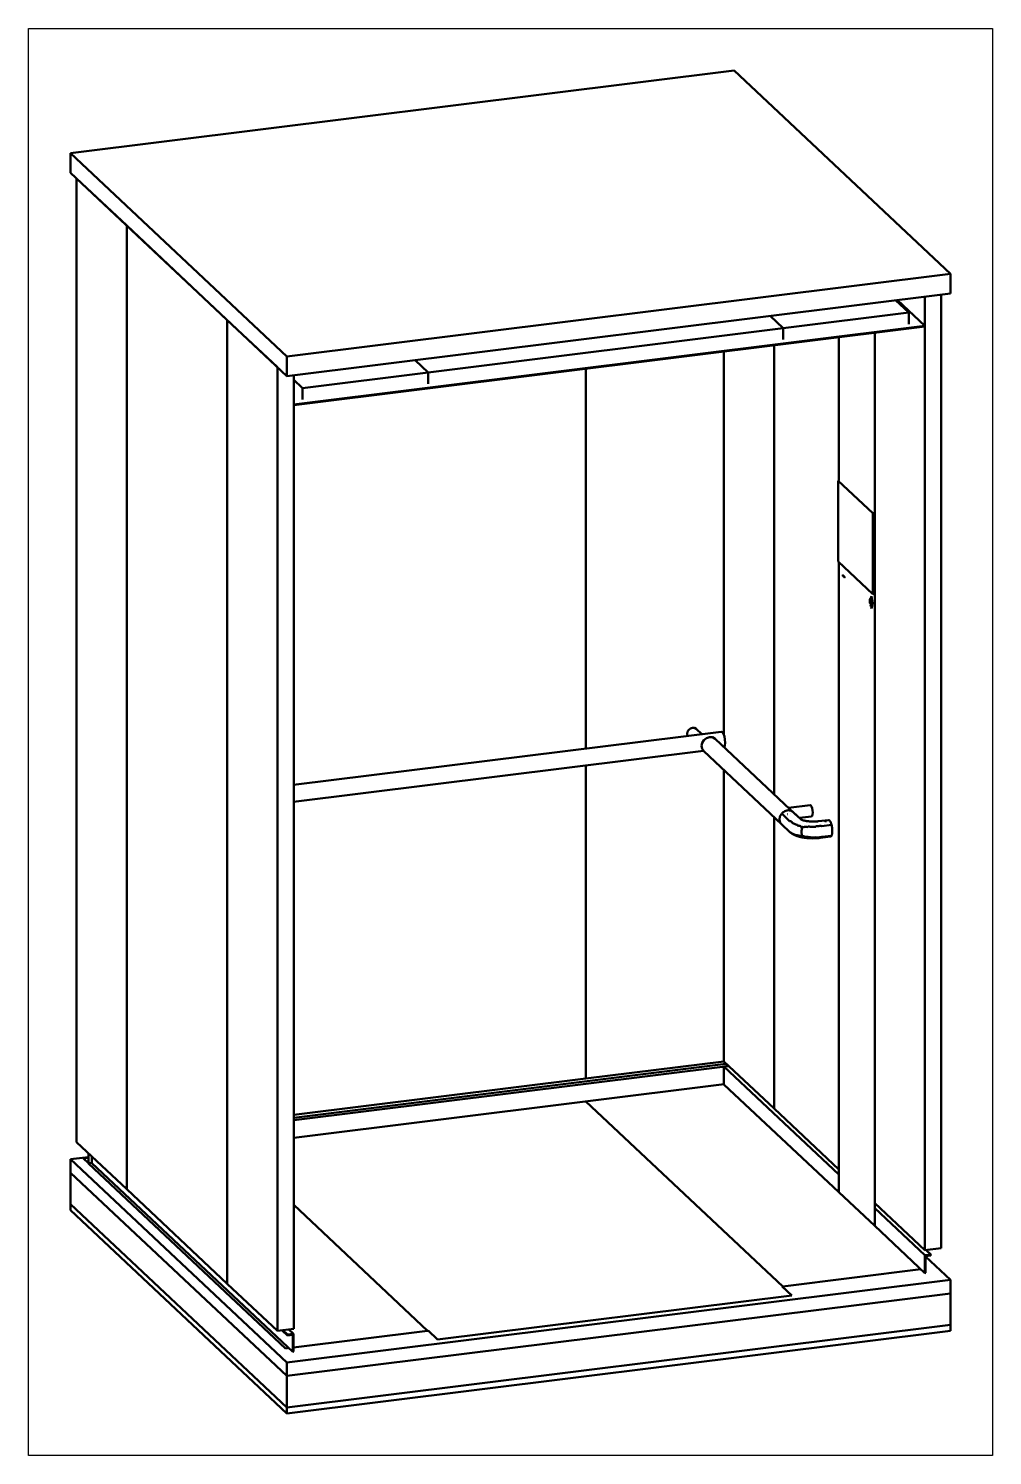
# Model space of a CAD drawing. Header units: millimetres. Extents: x -2854 to 202754, y -48725 to 27067.
# Drawn here: x 171709 to 174004, y -43034 to -39636 of the extents above; entities that cross this region are included whole.
import ezdxf

# ---------------------------------------------------------------- set-up
doc = ezdxf.new("R2010")
doc.units = ezdxf.units.MM
for name, color, linetype, lineweight in [('AM_0', 7, 'Continuous', 50), ('LDCarFrame-AM_0', 7, 'Continuous', 50), ('LDHallButton-AM_0', 7, 'Continuous', 50)]:
    doc.layers.add(name, color=color, linetype=linetype, lineweight=lineweight)
doc.layers.add('AM_VIEWS', color=1, linetype='Continuous', lineweight=25, plot=False)

# ---------------------------------------------------------------- blocks, each defined once
blk = doc.blocks.new('LD_20260610085845_0000036E')
at = {"layer": 'LDCarFrame-AM_0'}
for p, q in [((536.8, 2854), (-1043.7, 2657.2)), ((1051.9, 2369.9), (536.8, 2854)), ((-1043.7, 2657.2), (-528.6, 2173.2)), ((-528.6, 2173.2), (-1043.7, 2657.2)), ((-1043.7, 2657.2), (-1043.7, 2610.2)), ((-1043.7, 2610.2), (-528.6, 2126.2)), ((-528.6, 2173.2), (1051.9, 2369.9)), ((1051.9, 2369.9), (-528.6, 2173.2)), ((1051.9, 2323), (1051.9, 2369.9)), ((-528.6, 2126.2), (1051.9, 2323)), ((991.2, 2246), (926, 2307.3)), ((-512.3, 2058.9), (991.2, 2246)), ((991.2, 2246), (-512.3, 2058.9)), ((-512.3, 2057), (991.2, 2244.1)), ((991.2, 2244.1), (991.2, 2246)), ((-528.6, 2173.2), (-528.6, 2126.2)), ((-528.6, 2126.2), (-528.6, 2173.2)), ((-512.3, 2058.9), (-512.3, 2057)), ((-1001.2, 266.3), (-1043.7, 261)), ((-1043.7, 261), (-528.6, -223)), ((-528.6, -223), (-1043.7, 261)), ((-1043.7, 261), (-1043.7, 229)), ((-528.6, -255), (-1043.7, 229)), ((-1043.7, 229), (-1043.7, 153.9)), ((-1043.7, 229), (-528.6, -255)), ((-1043.7, 153.9), (-528.6, -330.1)), ((-528.6, -330.1), (-1043.7, 153.9)), ((-1043.7, 153.9), (-1043.7, 139.8)), ((-1043.7, 139.8), (-528.6, -344.2)), ((1051.9, -26.3), (992.8, 29.3)), ((-528.6, -223), (1051.9, -26.3)), ((1051.9, -26.3), (-528.6, -223)), ((1051.9, -58.2), (1051.9, -26.3)), ((1051.9, -58.2), (-528.6, -255)), ((-528.6, -255), (1051.9, -58.2)), ((1051.9, -133.4), (1051.9, -58.2)), ((-528.6, -330.1), (1051.9, -133.4)), ((1051.9, -133.4), (-528.6, -330.1)), ((1051.9, -147.5), (1051.9, -133.4)), ((-528.6, -344.2), (1051.9, -147.5)), ((-528.6, -223), (-528.6, -255)), ((-528.6, -255), (-528.6, -223)), ((-528.6, -255), (-528.6, -330.1)), ((-528.6, -330.1), (-528.6, -255)), ((-528.6, -330.1), (-528.6, -344.2)), ((-528.6, -344.2), (-528.6, -330.1))]:
    blk.add_line(p, q, dxfattribs=at)
blk = doc.blocks.new('LD_20260610085845_0000036F')
at = {"layer": 'LDHallButton-AM_0'}
for p, q in [((-42.8, 1230.4), (-42.8, 889)), ((42.7, 1241), (42.7, -885.9)), ((42.7, -885.9), (42.7, 1241)), ((-41.2, 889.1), (-44, 888.8)), ((38.4, 811.3), (-44, 888.8)), ((-44, 888.8), (-44, 696.2)), ((-44, 888.8), (38.4, 811.3)), ((41.2, 811.7), (38.4, 811.3)), ((38.4, 811.3), (41.2, 811.7)), ((38.4, 811.3), (38.4, 618.7)), ((38.4, 618.7), (38.4, 811.3)), ((-44, 696.2), (38.4, 618.7)), ((-42.8, 695), (-42.8, -805.6)), ((-33.4, 664.3), (-33.5, 663.9)), ((-33.5, 663.9), (-33.5, 663.4)), ((-33.5, 663.4), (-33.5, 662.9)), ((-33.5, 662.9), (-33.4, 662.3)), ((-33.2, 664.4), (-33.4, 664.3)), ((-33.4, 662.3), (-33.2, 661.8)), ((-33, 664.4), (-33.2, 664.4)), ((-33.2, 664.4), (-33, 664.4)), ((-33.2, 664.4), (-33.2, 664.4)), ((-33.2, 661.8), (-33, 661.5)), ((-32.8, 664.1), (-33, 664.4)), ((-33, 664.4), (-32.8, 664.1)), ((-33, 661.5), (-32.8, 661.5)), ((-32.7, 663.6), (-32.8, 664.1)), ((-32.8, 664.1), (-32.7, 663.6)), ((-32.8, 661.5), (-32.7, 661.6)), ((-32.7, 661.6), (-32.8, 661.5)), ((-32.8, 661.5), (-32.8, 661.5)), ((-32.5, 663), (-32.7, 663.6)), ((-32.7, 663.6), (-32.5, 663)), ((-32.7, 661.6), (-32.5, 662)), ((-32.5, 662), (-32.7, 661.6)), ((-32.5, 662.5), (-32.5, 663)), ((-32.5, 663), (-32.5, 662.5)), ((-32.5, 662), (-32.5, 662.5)), ((-32.5, 662.5), (-32.5, 662)), ((-31.6, 662.2), (-31.7, 661.7)), ((-31.7, 661.7), (-31.6, 661.1)), ((-31.5, 662.5), (-31.6, 662.2)), ((-31.6, 661.1), (-31.5, 660.5)), ((-31.3, 662.7), (-31.5, 662.5)), ((-31.5, 660.5), (-31.3, 660.1)), ((-31.1, 662.6), (-31.3, 662.7)), ((-31.3, 662.7), (-31.1, 662.6)), ((-31.3, 662.7), (-31.3, 662.7)), ((-31.3, 660.1), (-31.1, 659.8)), ((-30.9, 662.3), (-31.1, 662.6)), ((-31.1, 662.6), (-30.9, 662.3)), ((-31.1, 659.8), (-30.9, 659.7)), ((-30.8, 661.8), (-30.9, 662.3)), ((-30.9, 662.3), (-30.8, 661.8)), ((-30.9, 659.7), (-30.8, 659.9)), ((-30.8, 659.9), (-30.9, 659.7)), ((-30.9, 659.7), (-30.9, 659.7)), ((-30.7, 661.3), (-30.8, 661.8)), ((-30.8, 661.8), (-30.7, 661.3)), ((-30.8, 659.9), (-30.7, 660.2)), ((-30.7, 660.2), (-30.8, 659.9)), ((-30.6, 660.7), (-30.7, 661.3)), ((-30.7, 661.3), (-30.6, 660.7)), ((-30.7, 660.2), (-30.6, 660.7)), ((-30.6, 660.7), (-30.7, 660.2)), ((-29.7, 660.4), (-29.8, 659.9)), ((-29.8, 659.9), (-29.7, 659.3)), ((-29.6, 660.8), (-29.7, 660.4)), ((-29.7, 659.3), (-29.6, 658.8)), ((-29.5, 660.9), (-29.6, 660.8)), ((-29.6, 658.8), (-29.5, 658.3)), ((-29.3, 660.8), (-29.5, 660.9)), ((-29.5, 660.9), (-29.3, 660.8)), ((-29.4, 660.9), (-29.5, 660.9)), ((-29.5, 658.3), (-29.3, 658)), ((-29.1, 660.5), (-29.3, 660.8)), ((-29.3, 660.8), (-29.1, 660.5)), ((-29.3, 658), (-29.1, 657.9)), ((-28.9, 660.1), (-29.1, 660.5)), ((-29.1, 660.5), (-28.9, 660.1)), ((-29.1, 657.9), (-28.9, 658.1)), ((-28.9, 658.1), (-29.1, 657.9)), ((-29.1, 657.9), (-29.1, 657.9)), ((-28.8, 659.5), (-28.9, 660.1)), ((-28.9, 660.1), (-28.8, 659.5)), ((-28.9, 658.1), (-28.8, 658.4)), ((-28.8, 658.4), (-28.9, 658.1)), ((-28.7, 658.9), (-28.8, 659.5)), ((-28.8, 659.5), (-28.7, 658.9)), ((-28.8, 658.4), (-28.7, 658.9)), ((-28.7, 658.9), (-28.8, 658.4)), ((35, 613.9), (34.3, 612.7)), ((34.3, 612.7), (35.4, 607.9)), ((36.2, 608.4), (35, 613.9)), ((35, 613.9), (35, 613.9)), ((35, 613.9), (36.2, 608.4)), ((38.4, 618.7), (41.2, 619.1)), ((31.6, 607.8), (30.9, 606.6)), ((30.9, 606.6), (31.3, 604.4)), ((31.3, 600.5), (30.9, 599.1)), ((30.9, 599.1), (31.6, 596.7)), ((31.3, 604.4), (31.5, 602.3)), ((31.5, 602.3), (31.3, 600.5)), ((32.4, 601.4), (31.6, 607.8)), ((31.6, 607.8), (31.6, 607.8)), ((31.6, 607.8), (32.4, 601.4)), ((31.6, 596.7), (32.2, 598.6)), ((32.2, 598.6), (31.6, 596.7)), ((31.6, 596.7), (31.6, 596.7)), ((32.2, 598.6), (32.4, 601.4)), ((32.4, 601.4), (32.2, 598.6)), ((32.2, 598.6), (32.2, 598.6)), ((32.2, 598.6), (32.2, 598.6)), ((32.4, 601.4), (32.4, 601.4)), ((32.4, 601.4), (32.4, 601.4)), ((33.3, 610.9), (32.6, 609.6)), ((32.6, 609.6), (33.3, 606.6)), ((33.3, 594.7), (32.6, 592.9)), ((32.6, 592.9), (33.3, 590.4)), ((34.1, 607.1), (33.3, 610.9)), ((33.3, 610.9), (33.3, 610.9)), ((33.3, 610.9), (34.1, 607.1)), ((33.3, 606.6), (33.7, 603.3)), ((33.7, 597.1), (33.3, 594.7)), ((33.3, 590.4), (34.1, 592.6)), ((34.1, 592.6), (33.3, 590.4)), ((33.3, 590.4), (33.3, 590.4)), ((33.7, 603.3), (33.9, 600.1)), ((33.9, 600.1), (33.7, 597.1)), ((34.7, 603.1), (34.1, 607.1)), ((34.1, 607.1), (34.1, 607.1)), ((34.1, 607.1), (34.1, 607.1)), ((34.1, 607.1), (34.7, 603.1)), ((34.1, 592.6), (34.7, 595.6)), ((34.7, 595.6), (34.1, 592.6)), ((34.1, 592.6), (34.1, 592.6)), ((34.1, 592.6), (34.1, 592.6)), ((35.4, 589.5), (34.3, 586.6)), ((34.3, 586.6), (35, 584.2)), ((34.7, 603.1), (34.7, 603.1)), ((34.8, 599.2), (34.7, 603.1)), ((34.7, 603.1), (34.7, 603.1)), ((34.7, 603.1), (34.8, 599.2)), ((34.7, 595.6), (34.8, 599.2)), ((34.8, 599.2), (34.7, 595.6)), ((34.7, 595.6), (34.7, 595.6)), ((34.7, 595.6), (34.7, 595.6)), ((34.8, 599.2), (34.8, 599.2)), ((34.8, 599.2), (34.8, 599.2)), ((35, 584.2), (36.2, 587.4)), ((36.2, 587.4), (35, 584.2)), ((35, 584.2), (35, 584.2)), ((35.4, 607.9), (36, 602.9)), ((36, 593.3), (35.4, 589.5)), ((36, 602.9), (36.3, 597.8)), ((36.3, 597.8), (36, 593.3)), ((37, 602.6), (36.2, 608.4)), ((36.2, 608.4), (36.2, 608.4)), ((36.2, 608.4), (36.2, 608.4)), ((36.2, 608.4), (37, 602.6)), ((36.2, 587.4), (37, 591.7)), ((37, 591.7), (36.2, 587.4)), ((36.2, 587.4), (36.2, 587.4)), ((36.2, 587.4), (36.2, 587.4)), ((37, 602.6), (37, 602.6)), ((37.2, 596.9), (37, 602.6)), ((37, 602.6), (37, 602.6)), ((37, 602.6), (37.2, 596.9)), ((37, 591.7), (37.2, 596.9)), ((37.2, 596.9), (37, 591.7)), ((37, 591.7), (37, 591.7)), ((37, 591.7), (37, 591.7)), ((37.2, 596.9), (37.2, 596.9)), ((37.2, 596.9), (37.2, 596.9)), ((-42.8, -805.6), (42.7, -885.9)), ((42.7, -885.9), (42.8, -885.9))]:
    blk.add_line(p, q, dxfattribs=at)
blk = doc.blocks.new('LD_20260610085845_00000372')
at = {"layer": 'AM_0'}
for p, q in [((1464.9, 125.7), (1433.9, 154.8)), ((1135, 117.6), (1166.1, 88.5)), ((1166.1, 88.5), (1135, 117.6)), ((1464.9, 125.7), (1166.1, 88.5)), ((1166.1, 88.5), (1464.9, 125.7)), ((1464.9, 98.4), (1464.9, 125.7)), ((1166.1, 88.5), (320.3, -16.8)), ((320.3, -16.8), (1166.1, 88.5)), ((1166.1, 88.5), (1166.1, 61.2)), ((1166.1, 61.2), (1166.1, 88.5)), ((320.3, -16.8), (289.3, 12.4)), ((289.3, 12.4), (320.3, -16.8)), ((21.5, -54), (0, -33.8)), ((0, -33.8), (21.5, -54)), ((320.3, -16.8), (21.5, -54)), ((21.5, -54), (320.3, -16.8)), ((320.3, -44.1), (320.3, -16.8)), ((320.3, -16.8), (320.3, -44.1)), ((21.5, -81.3), (21.5, -54)), ((21.5, -54), (21.5, -81.3))]:
    blk.add_line(p, q, dxfattribs=at)
blk = doc.blocks.new('LD_20260610085845_0000037A')
at = {"layer": 'AM_0'}
for p, q in [((652.4, -163), (183.4, 277.6)), ((183.4, 277.6), (652.4, -163)), ((-1001.2, 143.6), (-1013.2, 142.1)), ((-1013.2, 142.1), (-1001.2, 130.9)), ((-1000.6, 130.2), (-531.7, -310.4)), ((-193.4, -268.3), (-512.3, 31.4)), ((-512.3, 31.4), (-193.4, -268.3)), ((652.4, -163), (981.2, -122.1)), ((651.4, -163.1), (652.4, -163)), ((674, -184.3), (651.4, -163.1)), ((-169.9, -289.4), (674, -184.3)), ((-512.6, -308), (-193.4, -268.3)), ((-193.4, -268.3), (-192.4, -268.2)), ((-192.4, -268.2), (-169.9, -289.4)), ((-531.7, -310.4), (-524.1, -309.5))]:
    blk.add_line(p, q, dxfattribs=at)
blk = doc.blocks.new('LD_20260610085845_0000037C')
at = {"layer": 'AM_0'}
for p, q in [((21.3, 2288.2), (-98.4, 2400.7)), ((-98.4, 2400.7), (-98.4, 105.9)), ((21.3, -6.5), (21.3, 2288.2)), ((-98.4, 105.9), (21.3, -6.5))]:
    blk.add_line(p, q, dxfattribs=at)
blk = doc.blocks.new('LD_20260610085845_0000037D')
at = {"layer": 'AM_0'}
for p, q in [((81.2, 2231.9), (-158.2, 2456.9)), ((-158.2, 2456.9), (-158.2, 162.2)), ((81.2, -62.8), (81.2, 2231.9)), ((-158.2, 162.2), (81.2, -62.8))]:
    blk.add_line(p, q, dxfattribs=at)
blk = doc.blocks.new('LD_20260610085845_0000037E')
at = {"layer": 'AM_0'}
for p, q in [((21.3, 2288.2), (-98.4, 2400.7)), ((-98.4, 2400.7), (-98.4, 105.9)), ((21.3, -6.5), (21.3, 2288.2)), ((21.3, 2288.2), (21.3, -6.5)), ((59.9, -1.7), (59.9, 2269.3)), ((-98.4, 105.9), (21.3, -6.5)), ((21.3, -6.5), (59.9, -1.7))]:
    blk.add_line(p, q, dxfattribs=at)
blk = doc.blocks.new('LD_20260610085845_00000380')
at = {"layer": 'AM_0'}
for p, q in [((-241, 240), (-241, 224.5)), ((-241, 224.5), (237.3, -225)), ((212.1, -173.9), (225.1, -186.1)), ((213.8, -173.7), (225.1, -184.2)), ((225.1, -184.2), (213.8, -173.7)), ((239.2, -182.4), (225.1, -184.2)), ((225.1, -184.2), (239.2, -182.4)), ((225.1, -184.2), (225.1, -186.1)), ((225.1, -186.1), (225.1, -184.2)), ((225.1, -186.1), (237.3, -184.6)), ((239.2, -182.4), (227.9, -171.9)), ((237.3, -184.6), (237.3, -225)), ((237.3, -225), (237.3, -184.6)), ((239.2, -224.7), (239.2, -182.4)), ((237.3, -225), (239.2, -224.7))]:
    blk.add_line(p, q, dxfattribs=at)
blk = doc.blocks.new('LD_20260610085845_00000382')
at = {"layer": 'AM_0'}
for p, q in [((-77, 1944.5), (-77, 875.5)), ((-77, 820.6), (-77, 126.8)), ((-77, 126.8), (76.9, -17.8))]:
    blk.add_line(p, q, dxfattribs=at)
blk = doc.blocks.new('LD_20260610085845_00000383')
at = {"layer": 'AM_0'}
for p, q in [((59.9, 746.9), (59.9, 1815.9)), ((-59.9, 1801), (-59.9, 887.7)), ((-59.9, 804.5), (-59.9, 110.7)), ((59.9, -1.7), (59.9, 692)), ((-59.9, 110.7), (59.9, -1.7))]:
    blk.add_line(p, q, dxfattribs=at)
blk = doc.blocks.new('LD_20260610085845_00000384')
at = {"layer": 'AM_0'}
for p, q in [((59.9, 2200), (59.9, 2269.3)), ((59.9, 2269.3), (59.9, -1.7)), ((98.4, 3.1), (98.4, 2274.1)), ((-59.9, 2183.2), (-59.9, 110.7)), ((59.9, -1.7), (59.9, 2198.1)), ((-59.9, 110.7), (59.9, -1.7)), ((59.9, -1.7), (98.4, 3.1))]:
    blk.add_line(p, q, dxfattribs=at)
blk = doc.blocks.new('LD_20260610085845_00000386')
at = {"layer": 'AM_0'}
for p, q in [((-530.5, 1262.9), (-531.9, 1255.6)), ((-526.4, 1269.6), (-530.5, 1262.9)), ((-520.3, 1274.4), (-526.4, 1269.6)), ((-513.1, 1276.7), (-520.3, 1274.4)), ((-505.9, 1276.2), (-513.1, 1276.7)), ((-499.9, 1272.9), (-505.9, 1276.2)), ((-307.3, 1091.9), (-499.9, 1272.9)), ((-531.9, 1255.6), (-530.5, 1248.6)), ((-530.5, 1248.6), (-526.4, 1243)), ((-526.4, 1243), (-341.3, 1069)), ((-333.8, 1088.6), (-333.9, 1088.6)), ((-333.9, 1088.6), (-333.9, 1088.6)), ((-333.9, 1088.6), (-333.9, 1088.6)), ((-333.9, 1088.6), (-333.8, 1088.6)), ((-327.7, 1093.5), (-327.8, 1093.4)), ((-327.8, 1093.4), (-327.7, 1093.5)), ((-327.8, 1093.4), (-327.8, 1093.4)), ((-327.8, 1093.4), (-327.8, 1093.4)), ((-273.7, 1114.6), (-324.7, 1108.3)), ((-320.6, 1095.8), (-320.6, 1095.8)), ((-320.6, 1095.8), (-320.6, 1095.8)), ((-320.6, 1095.8), (-320.6, 1095.8)), ((-320.6, 1095.8), (-320.6, 1095.8)), ((-313.4, 1095.2), (-313.4, 1095.2)), ((-313.4, 1095.2), (-313.4, 1095.2)), ((-313.4, 1095.2), (-313.4, 1095.2)), ((-313.4, 1095.2), (-313.4, 1095.2)), ((-307.3, 1091.9), (-307.3, 1091.9)), ((-307.3, 1091.9), (-307.3, 1091.9)), ((-307.3, 1091.9), (-307.3, 1091.9)), ((-299.1, 1084.2), (-270.1, 1087.9)), ((-271.9, 1113.9), (-273.7, 1114.6)), ((-270.1, 1111.3), (-271.9, 1113.9)), ((-268.6, 1107.1), (-270.1, 1111.3)), ((-270.1, 1087.9), (-268.6, 1089.2)), ((-267.6, 1102.1), (-268.6, 1107.1)), ((-268.6, 1089.2), (-267.6, 1092.4)), ((-267.3, 1096.9), (-267.6, 1102.1)), ((-267.6, 1092.4), (-267.3, 1096.9)), ((-337.9, 1082), (-338, 1082)), ((-338, 1082), (-337.9, 1082)), ((-338, 1067.7), (-337.9, 1067.6)), ((-337.9, 1067.6), (-338, 1067.7)), ((-337.9, 1082), (-337.9, 1082)), ((-337.9, 1082), (-337.9, 1082)), ((-337.9, 1067.6), (-337.9, 1067.6)), ((-337.9, 1067.6), (-337.9, 1067.6))]:
    blk.add_line(p, q, dxfattribs=at)
blk = doc.blocks.new('LD_20260610085845_00000387')
at = {"layer": 'AM_0'}
for p, q in [((-114.5, 34.1), (-115.2, 33.1)), ((-113.7, 35.1), (-114.5, 34.1)), ((-113.3, 35.5), (-113.7, 35.1)), ((-94.9, 17.4), (-113.7, 35.1)), ((-112.8, 36), (-113.2, 35.6)), ((-112, 36.9), (-112.8, 36)), ((-111, 37.8), (-112, 36.9)), ((-110, 38.6), (-111, 37.8)), ((-109, 39.3), (-110, 38.6)), ((-108, 40), (-109, 39.3)), ((-107.2, 40.4), (-108, 40)), ((-106.9, 40.6), (-107.1, 40.4)), ((-105.8, 41.1), (-106.9, 40.6)), ((-104.7, 41.6), (-105.8, 41.1)), ((-103.5, 42), (-104.7, 41.6)), ((-102.3, 42.3), (-103.5, 42)), ((-101.2, 42.6), (-102.3, 42.3)), ((-100, 42.7), (-101.2, 42.6)), ((-98.8, 42.9), (-100, 42.7)), ((-97.6, 42.9), (-98.8, 42.9)), ((-96.5, 42.9), (-97.6, 42.9)), ((-95.3, 42.7), (-96.5, 42.9)), ((-94.2, 42.5), (-95.3, 42.7)), ((-93.1, 42.3), (-94.2, 42.5)), ((-92.8, 42.2), (-93.1, 42.3)), ((-92, 42), (-92.8, 42.2)), ((-90.9, 41.5), (-92, 42)), ((-89.9, 41.1), (-90.9, 41.5)), ((-88.9, 40.5), (-89.9, 41.1)), ((-88, 39.9), (-88.9, 40.5)), ((-87.1, 39.3), (-88, 39.9)), ((-86.7, 38.9), (-87.1, 39.3)), ((-86.3, 38.5), (-86.5, 38.7)), ((-67.7, 21.1), (-86.3, 38.5)), ((-118.7, 22.8), (-118.8, 21.6)), ((-118.8, 21.6), (-118.7, 20.4)), ((-118.6, 24), (-118.7, 22.8)), ((-118.7, 20.4), (-118.6, 19.3)), ((-118.4, 25.2), (-118.6, 24)), ((-118.6, 19.3), (-118.4, 18.1)), ((-118.2, 26.4), (-118.4, 25.2)), ((-118.4, 18.1), (-118.2, 17)), ((-117.9, 27.5), (-118.2, 26.4)), ((-118.2, 17), (-117.9, 15.9)), ((-117.5, 28.7), (-117.9, 27.5)), ((-117.9, 15.9), (-117.5, 14.9)), ((-117.4, 28.9), (-117.5, 28.7)), ((-117.5, 14.9), (-117.4, 14.6)), ((-117, 29.8), (-117.3, 29)), ((-117.3, 14.6), (-117, 13.8)), ((-116.4, 31), (-117, 29.8)), ((-117, 13.8), (-116.4, 12.8)), ((-115.8, 32), (-116.4, 31)), ((-116.4, 12.8), (-115.8, 11.9)), ((-115.2, 33.1), (-115.8, 32)), ((-115.8, 11.9), (-115.2, 11)), ((-115.2, 11), (-114.5, 10.2)), ((-114.5, 10.2), (-113.7, 9.4)), ((-113.7, 9.4), (-94.9, -8.3)), ((-94.9, 17.4), (-93.5, 17.4)), ((-92.5, 16.7), (-93.5, 17.4)), ((-91.5, 16), (-92.5, 16.7)), ((-90.5, 15.3), (-91.5, 16)), ((-89.3, 14.6), (-90.5, 15.3)), ((-88.1, 13.9), (-89.3, 14.6)), ((-88.1, 13.9), (-88.8, 12.9)), ((-87.4, 12.3), (-88.8, 12.9)), ((-86, 11.6), (-87.4, 12.3)), ((-84.6, 11), (-86, 11.6)), ((-83, 10.4), (-84.6, 11)), ((-81.4, 9.8), (-83, 10.4)), ((-79.7, 9.3), (-81.4, 9.8)), ((-78, 8.7), (-79.7, 9.3)), ((-76.1, 8.2), (-78, 8.7)), ((-76.1, 8.2), (-76.6, 7.1)), ((-74.8, 6.6), (-76.6, 7.1)), ((-72.8, 6.2), (-74.8, 6.6)), ((-70.8, 5.7), (-72.8, 6.2)), ((-68.8, 5.3), (-70.8, 5.7)), ((-68.8, 5.3), (-69.1, 4.2)), ((-67, 3.8), (-69.1, 4.2)), ((-67.8, 21.1), (-68.3, 21.6)), ((-67.7, 21.1), (-68.3, 21.5)), ((-67.8, 21.1), (-68, 21.3)), ((-67.2, 20.8), (-67.9, 21.2)), ((-67.6, 21), (-67.7, 21.1)), ((-66.5, 20.5), (-67.3, 20.8)), ((-66.8, 20.6), (-67.2, 20.8)), ((-64.8, 3.4), (-67, 3.8)), ((-65.6, 20.1), (-66.5, 20.5)), ((-65, 19.9), (-65.6, 20.1)), ((-65.4, 1), (-65.6, -0.2)), ((-64.5, 19.7), (-65.5, 20)), ((-65.1, 2.2), (-65.4, 1)), ((-64.8, 3.4), (-65.1, 2.2)), ((-62.6, 3.1), (-64.8, 3.4)), ((-63.5, 19.3), (-64.5, 19.7)), ((-62.5, 19), (-63.5, 19.3)), ((-60.4, 2.8), (-62.6, 3.1)), ((-61.5, 18.7), (-62.5, 19)), ((-60.9, 18.6), (-62.1, 18.9)), ((-59.7, 18.3), (-60.9, 18.6)), ((-60.1, 3.9), (-60.4, 2.8)), ((-57.9, 3.6), (-60.1, 3.9)), ((-58.5, 18), (-59.7, 18.3)), ((-57.2, 17.8), (-58.5, 18)), ((-57.9, 3.6), (-55.6, 3.4)), ((-55.9, 17.5), (-57.2, 17.8)), ((-54.6, 17.3), (-55.9, 17.5)), ((-55.6, 3.4), (-53.3, 3.2)), ((-53.3, 17.1), (-54.6, 17.3)), ((-52, 16.9), (-53.3, 17.1)), ((-53.3, 3.2), (-51, 3)), ((-50.9, 16.8), (-52.3, 17)), ((-51, 3), (-50.8, 4.2)), ((-49.5, 16.7), (-50.9, 16.8)), ((-50.8, 4.2), (-48.5, 4)), ((-48, 16.5), (-49.5, 16.7)), ((-48.5, 4), (-46.2, 3.9)), ((-46.5, 16.4), (-48, 16.5)), ((-45.1, 16.3), (-46.5, 16.4)), ((-46.2, 3.9), (-43.9, 3.8)), ((-43.6, 16.2), (-45.1, 16.3)), ((-43.9, 3.8), (-41.5, 3.8)), ((-42.1, 16.2), (-43.6, 16.2)), ((-40.6, 16.2), (-42.1, 16.2)), ((-41.5, 3.8), (-39.2, 3.8)), ((-39.1, 16.1), (-40.6, 16.2)), ((-39.2, 3.8), (-36.8, 3.8)), ((-37.6, 16.2), (-39.1, 16.1)), ((-36, 16.2), (-37.6, 16.2)), ((-36.8, 3.8), (-34.5, 3.8)), ((-34.5, 16.2), (-36, 16.2)), ((-33.1, 16.3), (-34.5, 16.2)), ((-34.5, 3.8), (-32.1, 3.9)), ((-31.6, 16.4), (-33.1, 16.3)), ((-32.2, 5), (-29.9, 5.1)), ((-32.1, 3.9), (-32.2, 5)), ((-30.1, 16.5), (-31.6, 16.4)), ((-28.6, 16.6), (-30.1, 16.5)), ((-29.9, 5.1), (-27.6, 5.2)), ((-27.2, 16.8), (-28.6, 16.6)), ((-27.6, 5.2), (-25.4, 5.4)), ((-26, 16.9), (-27.2, 16.8)), ((-2.5, 19.8), (-26, 16.9)), ((-25.4, 5.4), (-23.1, 5.6)), ((-23.1, 5.6), (-20.9, 5.8)), ((-20.9, 5.8), (-18.5, 5.3)), ((-18.5, 5.3), (5, 8.2)), ((-11.5, 17.7), (-11.4, 17.7)), ((-11.5, 17.7), (-11.5, 17.6)), ((-11.5, 17.5), (-11.5, 17.6)), ((-11.4, 17.5), (-11.5, 17.5)), ((-11.4, 17.8), (-11.3, 17.9)), ((-11.4, 17.7), (-11.4, 17.8)), ((-11.4, 17.4), (-11.4, 17.5)), ((-11.3, 17.3), (-11.4, 17.4)), ((-11.2, 17.9), (-11.3, 17.9)), ((-11.3, 17.3), (-11.3, 17.9)), ((-11.2, 17.2), (-11.3, 17.3)), ((-11.2, 17.9), (-11.1, 18)), ((-11, 17.2), (-11.2, 17.2)), ((-10.9, 18), (-11.1, 18)), ((-10.9, 17.1), (-11, 17.2)), ((-10.9, 18), (-10.7, 18.1)), ((-10.7, 17), (-10.9, 17.1)), ((-10.5, 18.1), (-10.7, 18.1)), ((-10.5, 17), (-10.7, 17)), ((-10.5, 18.1), (-10.3, 18.2)), ((-10.3, 16.9), (-10.5, 17)), ((-10.3, 18.2), (-10.1, 18.2)), ((-10.1, 16.9), (-10.3, 16.9)), ((-9.9, 18.2), (-10.1, 18.2)), ((-9.8, 16.8), (-10.1, 16.9)), ((-9.9, 18.2), (-9.7, 18.2)), ((-9.6, 16.8), (-9.8, 16.8)), ((-9.4, 18.2), (-9.7, 18.2)), ((-9.4, 16.8), (-9.6, 16.8)), ((-9.4, 18.2), (-9.2, 18.3)), ((-9.1, 16.8), (-9.4, 16.8)), ((-8.9, 18.3), (-9.2, 18.3)), ((-8.9, 16.8), (-9.1, 16.8)), ((-8.9, 18.3), (-8.7, 18.2)), ((-8.7, 16.8), (-8.9, 16.8)), ((-8.5, 18.2), (-8.7, 18.2)), ((-8.5, 16.9), (-8.7, 16.8)), ((-8.5, 18.2), (-8.3, 18.2)), ((-8.5, 18.2), (-8.5, 16.9)), ((-8.3, 16.9), (-8.5, 16.9)), ((-8.3, 18.2), (-8.1, 18.2)), ((-8.1, 17), (-8.3, 16.9)), ((-7.9, 18.1), (-8.1, 18.2)), ((-7.9, 17), (-8.1, 17)), ((-7.9, 18.1), (-7.8, 18.1)), ((-7.7, 17.1), (-7.9, 17)), ((-7.6, 18), (-7.8, 18.1)), ((-7.6, 17.2), (-7.7, 17.1)), ((-7.6, 18), (-7.5, 17.9)), ((-7.5, 17.3), (-7.6, 17.2)), ((-7.5, 17.9), (-7.4, 17.9)), ((-7.4, 17.4), (-7.5, 17.3)), ((-7.4, 17.9), (-7.4, 17.8)), ((-7.3, 17.7), (-7.4, 17.8)), ((-7.3, 17.4), (-7.4, 17.4)), ((-7.3, 17.7), (-7.3, 17.6)), ((-7.3, 17.6), (-7.3, 17.5)), ((-7.3, 17.5), (-7.3, 17.4)), ((-2.1, 19.9), (-2.5, 19.8)), ((-1.7, 19.8), (-2.1, 19.9)), ((-1.3, 19.7), (-1.7, 19.8)), ((-0.9, 19.5), (-1.3, 19.7)), ((-0.4, 19.2), (-0.9, 19.5)), ((0, 18.8), (-0.4, 19.2)), ((0.4, 18.4), (0, 18.8)), ((0.9, 17.8), (0.4, 18.4)), ((1.3, 17.3), (0.9, 17.8)), ((1.7, 16.6), (1.3, 17.3)), ((2.1, 15.9), (1.7, 16.6)), ((2.5, 15.1), (2.1, 15.9)), ((2.9, 14.3), (2.5, 15.1)), ((3.3, 13.4), (2.9, 14.3)), ((3.7, 12.4), (3.3, 13.4)), ((4, 11.4), (3.7, 12.4)), ((4.4, 10.4), (4, 11.4)), ((4.7, 9.3), (4.4, 10.4)), ((5, 8.2), (4.7, 9.3)), ((5.3, 7), (5, 8.2)), ((5.5, 5.8), (5.3, 7)), ((5.8, 4.6), (5.5, 5.8)), ((6, 3.4), (5.8, 4.6)), ((6.2, 2.2), (6, 3.4)), ((6.4, 0.9), (6.2, 2.2)), ((6.5, -0.3), (6.4, 0.9)), ((-94.9, -8.3), (-93.5, -9.6)), ((-93.5, -9.6), (-92.5, -10.3)), ((-92.5, -10.3), (-91.7, -10.9)), ((-91.5, -11), (-92.5, -10.3)), ((-91.7, -10.9), (-90.7, -11.6)), ((-90.5, -11.7), (-91.5, -11)), ((-90.7, -11.6), (-89.9, -12.2)), ((-89.3, -12.4), (-90.5, -11.7)), ((-89.9, -12.2), (-88.8, -12.9)), ((-88.1, -13.1), (-89.3, -12.4)), ((-88.8, -12.4), (-88.1, -13.1)), ((-87.4, -13), (-88.8, -12.4)), ((-88.8, -12.9), (-87.7, -13.6)), ((-87.7, -13.6), (-86.8, -14.1)), ((-86, -13.7), (-87.4, -13)), ((-86.8, -14.1), (-85.7, -14.7)), ((-84.6, -14.3), (-86, -13.7)), ((-85.7, -14.7), (-84.4, -15.3)), ((-83, -14.9), (-84.6, -14.3)), ((-84.4, -15.3), (-83.6, -15.7)), ((-83.6, -15.7), (-82.3, -16.3)), ((-81.4, -15.5), (-83, -14.9)), ((-82.3, -16.3), (-80.9, -16.9)), ((-79.7, -16.1), (-81.4, -15.5)), ((-80.9, -16.9), (-79.5, -17.4)), ((-78, -16.6), (-79.7, -16.1)), ((-79.5, -17.4), (-78.7, -17.7)), ((-78.7, -17.7), (-77.2, -18.3)), ((-76.1, -17.1), (-78, -16.6)), ((-77.2, -18.3), (-75.7, -18.8)), ((-76.6, -16.4), (-76.1, -17.1)), ((-74.8, -16.9), (-76.6, -16.4)), ((-75.7, -18.8), (-74.1, -19.2)), ((-72.8, -17.4), (-74.8, -16.9)), ((-74.1, -19.2), (-72.5, -19.7)), ((-70.8, -17.9), (-72.8, -17.4)), ((-72.5, -19.7), (-71.8, -19.9)), ((-71.8, -19.9), (-70.1, -20.3)), ((-68.8, -18.3), (-70.8, -17.9)), ((-70.1, -20.3), (-68.4, -20.7)), ((-69.1, -17.6), (-68.8, -18.3)), ((-67, -18), (-69.1, -17.6)), ((-68.4, -20.7), (-66.7, -21.1)), ((-64.8, -18.3), (-67, -18)), ((-66.7, -21.1), (-64.9, -21.5)), ((-66.3, -6.2), (-66.4, -7.4)), ((-66.4, -7.4), (-66.4, -8.6)), ((-66.4, -9.7), (-66.4, -8.6)), ((-66.4, -9.7), (-66.3, -10.9)), ((-66.1, -3.8), (-66.3, -5)), ((-66.3, -5), (-66.3, -6.2)), ((-66.3, -10.9), (-66.3, -12)), ((-66.3, -12), (-66.1, -13)), ((-66, -2.6), (-66.1, -3.8)), ((-66.1, -13), (-66, -14)), ((-65.8, -1.4), (-66, -2.6)), ((-66, -14), (-65.8, -15)), ((-65.6, -0.2), (-65.8, -1.4)), ((-65.8, -15), (-65.6, -15.9)), ((-65.6, -15.9), (-65.4, -16.8)), ((-65.4, -16.8), (-65.1, -17.6)), ((-65.1, -17.6), (-64.8, -18.3)), ((-64.9, -21.5), (-63.1, -21.8)), ((-62.6, -18.7), (-64.8, -18.3)), ((-63.1, -21.8), (-61.2, -22.1)), ((-60.4, -19), (-62.6, -18.7)), ((-61.2, -22.1), (-59.3, -22.4)), ((-60.4, -19), (-60.1, -19.6)), ((-57.9, -19.9), (-60.1, -19.6)), ((-59.3, -22.4), (-57.4, -22.7)), ((-55.6, -20.2), (-57.9, -19.9)), ((-57.4, -22.7), (-57, -22.7)), ((-57, -22.7), (-55.1, -23)), ((-53.3, -20.4), (-55.6, -20.2)), ((-55.1, -23), (-53.1, -23.2)), ((-51, -20.5), (-53.3, -20.4)), ((-53.1, -23.2), (-51.2, -23.3)), ((-51.2, -23.3), (-49.2, -23.5)), ((-51, -20.5), (-50.8, -21.2)), ((-48.5, -21.3), (-50.8, -21.2)), ((-49.2, -23.5), (-47.2, -23.6)), ((-46.2, -21.4), (-48.5, -21.3)), ((-47.2, -23.6), (-45.2, -23.7)), ((-43.9, -21.5), (-46.2, -21.4)), ((-45.2, -23.7), (-43.2, -23.8)), ((-41.5, -21.5), (-43.9, -21.5)), ((-43.2, -23.8), (-41.2, -23.8)), ((-39.2, -21.6), (-41.5, -21.5)), ((-41.2, -23.8), (-39.1, -23.9)), ((-36.8, -21.6), (-39.2, -21.6)), ((-39.1, -23.9), (-37.1, -23.8)), ((-37.1, -23.8), (-35.1, -23.8)), ((-34.5, -21.5), (-36.8, -21.6)), ((-35.1, -23.8), (-33, -23.7)), ((-32.1, -21.4), (-34.5, -21.5)), ((-33, -23.7), (-31, -23.6)), ((-32.1, -21.4), (-32.2, -22)), ((-29.9, -21.9), (-32.2, -22)), ((-31, -23.6), (-29, -23.5)), ((-27.6, -21.7), (-29.9, -21.9)), ((-29, -23.5), (-27, -23.4)), ((-25.4, -21.6), (-27.6, -21.7)), ((-27, -23.4), (-25.1, -23.2)), ((-23.1, -21.4), (-25.4, -21.6)), ((-25.1, -23.2), (-23.1, -23)), ((-20.9, -21.1), (-23.1, -21.4)), ((-23.1, -23), (-21, -22.8)), ((-21, -22.8), (2.5, -19.8)), ((-20.9, -21.1), (-18.5, -20.5)), ((5, -17.6), (-18.5, -20.5)), ((2.5, -19.8), (2.9, -19.7)), ((2.9, -19.7), (3.3, -19.6)), ((3.3, -19.6), (3.7, -19.3)), ((3.7, -19.3), (4, -19)), ((4, -19), (4.4, -18.6)), ((4.4, -18.6), (4.7, -18.1)), ((4.7, -18.1), (5, -17.6)), ((5, -17.6), (5.3, -16.9)), ((5.3, -16.9), (5.5, -16.2)), ((5.5, -16.2), (5.8, -15.5)), ((5.8, -15.5), (6, -14.7)), ((6, -14.7), (6.2, -13.8)), ((6.2, -13.8), (6.4, -12.9)), ((6.4, -12.9), (6.5, -11.9)), ((6.6, -1.6), (6.5, -0.3)), ((6.5, -11.9), (6.6, -10.9)), ((6.7, -2.8), (6.6, -1.6)), ((6.6, -10.9), (6.7, -9.8)), ((6.8, -4), (6.7, -2.8)), ((6.7, -9.8), (6.8, -8.7)), ((6.8, -5.2), (6.8, -4)), ((6.8, -6.4), (6.8, -5.2)), ((6.8, -7.6), (6.8, -6.4)), ((6.8, -8.7), (6.8, -7.6))]:
    blk.add_line(p, q, dxfattribs=at)
blk = doc.blocks.new('LD_20260610085845_00000389')
at = {"layer": 'AM_0'}
for p, q in [((-227.7, 268.4), (-239.2, 267)), ((-239.2, 267), (34.2, 10.2)), ((-239.2, 267), (-239.2, 224.7)), ((34.2, 10.2), (-239.2, 267)), ((-239.2, 224.7), (34.2, -32.1)), ((119.7, -70.2), (239.2, -182.4)), ((239.2, -182.4), (119.7, -70.2)), ((119.7, -112.5), (239.2, -224.7)), ((253.3, -180.7), (239.2, -182.4)), ((239.2, -182.4), (253.3, -180.7)), ((239.2, -182.4), (239.2, -224.7)), ((239.2, -224.7), (239.2, -182.4)), ((241, -184.1), (253.3, -182.6)), ((241, -224.5), (241, -184.1)), ((253.3, -180.7), (242, -170.1)), ((253.3, -182.6), (253.3, -180.7)), ((239.2, -224.7), (241, -224.5))]:
    blk.add_line(p, q, dxfattribs=at)
blk = doc.blocks.new('LD_20260610085845_0000038C')
at = {"layer": 'AM_0'}
for p, q in [((-6.4, 839.6), (-1024.7, 712.8)), ((-86.4, 839.8), (-87.4, 834.8)), ((-87.4, 834.8), (-86.4, 830.1)), ((-83.7, 844.3), (-86.4, 839.8)), ((-86.4, 830.1), (-86.1, 829.7)), ((-79.6, 847.5), (-83.7, 844.3)), ((-74.7, 849.1), (-79.6, 847.5)), ((-69.9, 848.7), (-74.7, 849.1)), ((-65.7, 846.5), (-69.9, 848.7)), ((-52.3, 833.9), (-65.7, 846.5)), ((-3.8, 838.6), (-6.4, 839.6)), ((-1.2, 834.7), (-3.8, 838.6)), ((1.1, 828.5), (-1.2, 834.7)), ((2.5, 821), (1.1, 828.5)), ((3.1, 813.3), (2.5, 821)), ((-1024.7, 672.5), (-48.4, 794.1)), ((1.1, 802.1), (2.5, 806.6)), ((2.5, 806.6), (3.1, 813.3))]:
    blk.add_line(p, q, dxfattribs=at)
blk = doc.blocks.new('LD_20260610085845_0000038D')
at = {"layer": 'AM_0'}
for p, q in [((164.4, 851.9), (164.4, 1765.2)), ((-164.4, 1724.3), (-164.4, 819.9)), ((-164.4, 779.6), (-164.4, 34)), ((164.4, 75), (164.4, 768.8)), ((-164.4, 34), (164.4, 75))]:
    blk.add_line(p, q, dxfattribs=at)
blk = doc.blocks.new('LD_20260610085845_0000038E')
at = {"layer": 'AM_0'}
for p, q in [((422.9, 893), (422.9, 1797.4)), ((422.9, 107.1), (422.9, 852.7)), ((-272.9, 20.5), (422.9, 107.1))]:
    blk.add_line(p, q, dxfattribs=at)
blk = doc.blocks.new('LD_20260610085845_00000390')
at = {"layer": 'AM_0'}
for p, q in [((756, 141.9), (-272.9, 13.8)), ((-272.9, 8.3), (761.2, 137)), ((761.2, 137), (-272.9, 8.3)), ((761.2, 137), (756, 141.9)), ((761.2, 136.8), (761.2, 137)), ((-272.9, -34), (752, 93.6)), ((-761.8, -70.6), (-761.8, -94.1)), ((-761.8, -94.1), (-761.2, -94.8)), ((-761.2, -94.8), (-761.2, -71.2)), ((-761.2, -71.2), (-761.2, -94.8)), ((-761.2, -94.8), (-753.4, -93.8))]:
    blk.add_line(p, q, dxfattribs=at)

msp = doc.modelspace()

# ---------------------------------------------------------------- linework, layer by layer
at = {"layer": 'AM_VIEWS'}
msp.add_lwpolyline([(171708.6, -39635.6), (174004.2, -39635.6), (174004.2, -43033.8), (171708.6, -43033.8)], close=True, dxfattribs=at)

# ---------------------------------------------------------------- block references
for name, p in [('LD_20260610085845_0000036E', (172852.3, -42589.5)), ('LD_20260610085845_0000037C', (171921, -42393.2)), ('LD_20260610085845_0000037D', (172100.5, -42561.9)), ('LD_20260610085845_00000372', (172339.9, -40437.7)), ('LD_20260610085845_00000384', (173783.6, -42543.5)), ('LD_20260610085845_0000037E', (172280.1, -42730.6)), ('LD_20260610085845_0000036F', (173681, -41601.3)), ('LD_20260610085845_00000383', (173424.5, -42206)), ('LD_20260610085845_00000382', (173561.3, -42334.6)), ('LD_20260610085845_0000038D', (173200.2, -42170.2)), ('LD_20260610085845_0000038E', (172612.9, -42243.3)), ('LD_20260610085845_0000038C', (173364.6, -42149.8)), ('LD_20260610085845_00000386', (173843.4, -42599.7)), ('LD_20260610085845_00000387', (173616, -41540.3)), ('LD_20260610085845_00000390', (172612.9, -42243.3)), ('LD_20260610085845_00000389', (173604, -42374.7)), ('LD_20260610085845_0000037A', (172852.3, -42468.3)), ('LD_20260610085845_00000380', (172100.5, -42561.9))]:
    msp.add_blockref(name, p)

doc.saveas('drawing.dxf')
